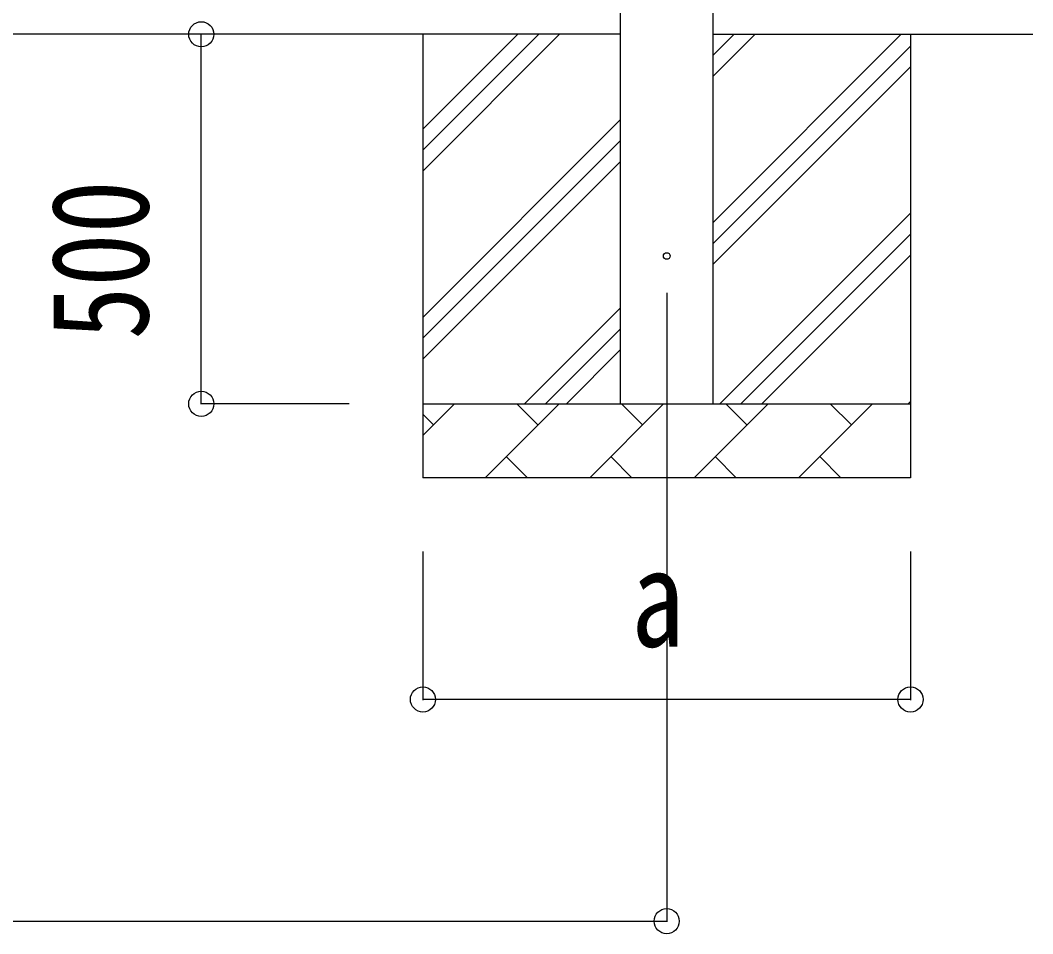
# Model space of a CAD drawing. Units: millimetres, scale not verified. Extents: x -16820 to 16820, y -11880 to 11880.
# Drawn here: x -3109 to -1738, y -9415 to -8179 of the extents above; entities that cross this region are included whole.
import ezdxf
from ezdxf.enums import TextEntityAlignment as Align

# ---------------------------------------------------------------- set-up
doc = ezdxf.new("R2010")
doc.units = ezdxf.units.MM
doc.header["$LTSCALE"] = 50
for name, color, linetype in [('0-3_YKK_12', 2, 'Continuous'), ('0-4_YKK_13', 4, 'Continuous'), ('0-5_YKK_A1', 4, 'Continuous'), ('0-6_YKK_D', 6, 'Continuous')]:
    doc.layers.add(name, color=color, linetype=linetype)
doc.styles.add('ＭＳ ゴシック', font='')
doc.styles.get('ＭＳ ゴシック').set_extended_font_data('MS Gothic')

msp = doc.modelspace()

# ---------------------------------------------------------------- linework, layer by layer
at = {"layer": '0-3_YKK_12'}
msp.add_line((-2233.81, -8548), (-2233.81, -8976.84), dxfattribs=at)
at = {"layer": '0-4_YKK_13'}
msp.add_circle((-2233.81, -8498), 4.5, dxfattribs=at)
at = {"layer": '0-5_YKK_A1'}
for p, q in [((-2296.31, -8698), (-2296.31, -5898)), ((-2171.31, -5898), (-2171.31, -8698)), ((-2296.31, -8198), (-7507.81, -8198)), ((-2563.81, -8198), (-2563.81, -8798)), ((-2563.81, -8383.05), (-2378.76, -8198)), ((-2563.81, -8354.77), (-2407.04, -8198)), ((-2563.81, -8326.48), (-2435.32, -8198)), ((-2171.31, -8198), (-1738.29, -8198)), ((-2171.31, -8453.1), (-1916.21, -8198)), ((-2171.31, -8255.11), (-2114.2, -8198)), ((-2171.31, -8226.82), (-2142.48, -8198)), ((-1903.81, -8198), (-1903.81, -8798)), ((-2171.31, -8481.38), (-1903.81, -8213.88)), ((-2171.31, -8509.67), (-1903.81, -8242.17)), ((-2563.81, -8581.04), (-2296.31, -8313.54)), ((-2563.81, -8609.32), (-2296.31, -8341.82)), ((-2563.81, -8637.61), (-2296.31, -8370.11)), ((-2161.65, -8698), (-1903.81, -8440.16)), ((-2133.36, -8698), (-1903.81, -8468.44)), ((-2105.08, -8698), (-1903.81, -8496.73)), ((-2426.21, -8698), (-2296.31, -8568.1)), ((-2397.92, -8698), (-2296.31, -8596.38)), ((-2369.64, -8698), (-2296.31, -8624.67)), ((-2563.81, -8698), (-1903.81, -8698)), ((-2563.81, -8740.89), (-2520.91, -8698)), ((-2479.49, -8798), (-2379.49, -8698)), ((-2408.04, -8726.55), (-2436.6, -8698)), ((-2338.07, -8798), (-2238.07, -8698)), ((-2266.62, -8726.55), (-2295.18, -8698)), ((-2196.65, -8798), (-2096.65, -8698)), ((-2125.2, -8726.55), (-2153.76, -8698)), ((-2055.23, -8798), (-1955.23, -8698)), ((-1983.78, -8726.55), (-2012.33, -8698)), ((-1907.09, -8698), (-1903.81, -8694.72)), ((-2549.47, -8726.55), (-2563.81, -8712.21)), ((-2450.94, -8769.45), (-2422.38, -8798)), ((-2309.52, -8769.45), (-2280.96, -8798)), ((-2168.1, -8769.45), (-2139.54, -8798)), ((-2026.67, -8769.45), (-1998.12, -8798)), ((-1903.81, -8798), (-2563.81, -8798))]:
    msp.add_line(p, q, dxfattribs=at)
at = {"layer": '0-6_YKK_D'}
for p, q in [((-2663.81, -8198), (-2864.81, -8198)), ((-2863.81, -8698), (-2863.81, -8198)), ((-2663.81, -8698), (-2864.81, -8698)), ((-2563.81, -8898), (-2563.81, -9099)), ((-2233.81, -8898), (-2233.81, -9399)), ((-1903.81, -8898), (-1903.81, -9099)), ((-1903.81, -9098), (-2563.81, -9098)), ((-7570.31, -9398), (-2233.81, -9398))]:
    msp.add_line(p, q, dxfattribs=at)
for centre in [(-2863.81, -8198), (-2863.81, -8698), (-2563.81, -9098), (-1903.81, -9098), (-2233.81, -9398)]:
    msp.add_circle(centre, 17, dxfattribs=at)

# ---------------------------------------------------------------- texts
at = {"layer": '0-6_YKK_D', "style": 'ＭＳ ゴシック', "width": 0.8}
msp.add_text('500', height=132, rotation=90, dxfattribs=at).set_placement((-2895.81, -8611.2), align=Align.BOTTOM_LEFT)
msp.add_text('a', height=132, dxfattribs=at).set_placement((-2281.81, -9066), align=Align.BOTTOM_LEFT)

doc.saveas('drawing.dxf')
